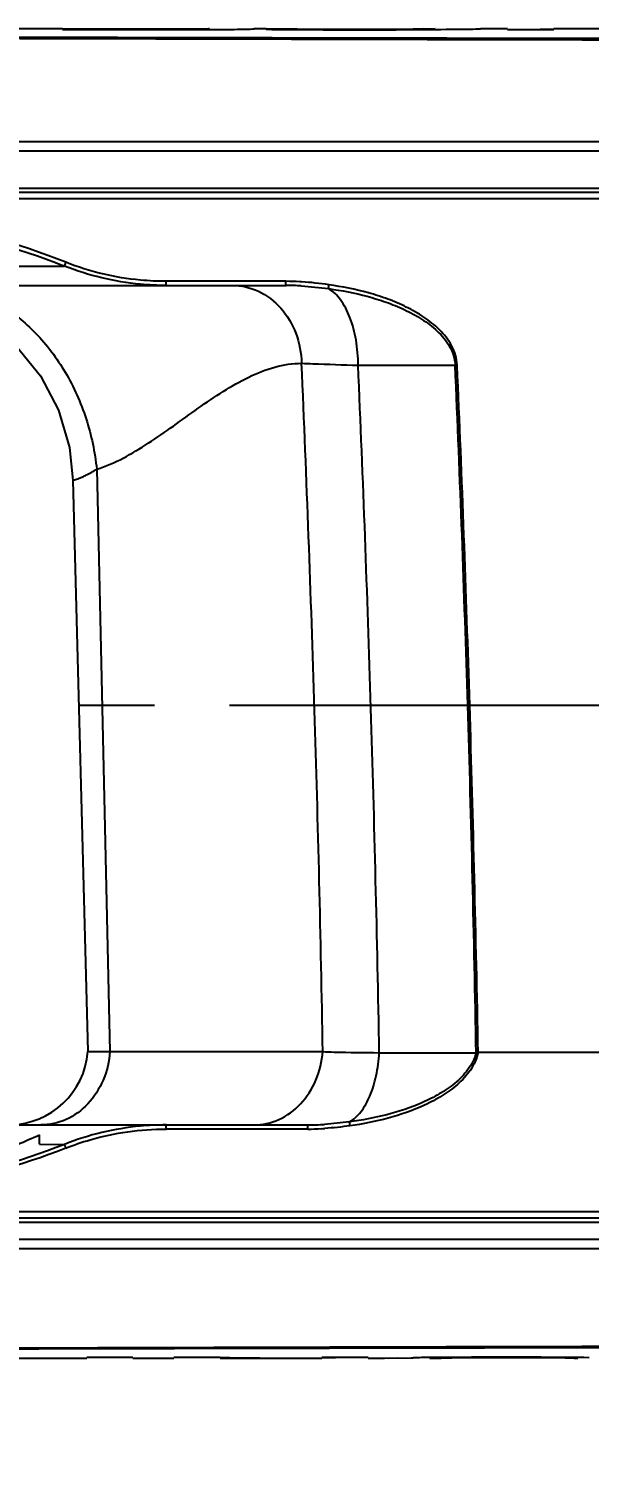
# Model space of a CAD drawing. Header units: millimetres. Extents: x 5828 to 6704, y 123 to 421.
# Drawn here: x 6414.61 to 6417.41, y 210.17 to 217.4 of the extents above; entities that cross this region are included whole.
import ezdxf
from ezdxf import colors
from ezdxf.entities.mleader import LeaderData, LeaderLine
from ezdxf.math import Vec2, Vec3

# ---------------------------------------------------------------- set-up
doc = ezdxf.new("R2010")
doc.units = ezdxf.units.MM
doc.linetypes.add('CENTER', pattern=[0.6, 0.375, -0.075, 0.075, -0.075])
for name, color, linetype in [('中心线', 7, 'Continuous'), ('外形图', 7, 'Continuous'), ('多重引线', 7, 'Continuous')]:
    doc.layers.add(name, color=color, linetype=linetype)
doc.styles.add('微软雅黑', font='msyh.ttc', dxfattribs={"height": 1.5})

msp = doc.modelspace()

# ---------------------------------------------------------------- linework, layer by layer
at = {"layer": '中心线', "linetype": 'CENTER', "ltscale": 5}
msp.add_line((6406.6093, 214.0167), (6444.8961, 214.0167), dxfattribs=at)
at = {"layer": '外形图', "color": 7, "linetype": 'Continuous'}
for p, q in [((6414.7747, 217.4), (6413.7392, 217.4)), ((6415.2101, 217.3985), (6414.7747, 217.3985)), ((6414.7747, 217.3963), (6415.2153, 217.3963)), ((6415.2101, 217.3963), (6415.2101, 217.3985)), ((6415.2153, 217.3985), (6415.2101, 217.3985)), ((6415.6964, 217.399), (6415.7321, 217.4)), ((6415.7304, 217.3999), (6415.7321, 217.4)), ((6415.793, 217.4), (6415.7321, 217.4)), ((6415.7321, 217.4), (6415.7321, 217.4)), ((6415.9475, 217.3969), (6415.9475, 217.3992)), ((6416.2484, 217.3959), (6416.2484, 217.3984)), ((6416.6362, 217.4), (6416.5276, 217.3992)), ((6416.5811, 217.3996), (6416.5276, 217.3992)), ((6416.5276, 217.3967), (6416.5276, 217.3992)), ((6416.6365, 217.3974), (6416.6365, 217.4)), ((6416.6922, 217.3979), (6416.7204, 217.3982)), ((6416.8398, 217.3997), (6416.8641, 217.4)), ((6416.9984, 217.4), (6416.8641, 217.4)), ((6416.9984, 217.3963), (6416.9984, 217.4)), ((6416.9984, 217.3963), (6417.2297, 217.3963)), ((6417.2297, 217.3974), (6417.161, 217.3964)), ((6417.2297, 217.3973), (6417.161, 217.3964)), ((6417.2297, 217.4), (6417.2297, 217.3963)), ((6417.332, 217.4), (6417.2297, 217.4)), ((6409.2905, 216.5511), (6426.4489, 216.5511)), ((6409.2922, 216.604), (6426.3092, 216.604)), ((6409.3123, 216.5834), (6427.5177, 216.5834)), ((6414.2321, 216.2138), (6414.7849, 216.2138)), ((6409.3532, 216.1167), (6415.8921, 216.1167)), ((6415.8913, 216.1372), (6415.292, 216.1372)), ((6416.252, 215.7177), (6416.7371, 215.7177)), ((6414.9455, 215.1975), (6415.0116, 212.2834)), ((6414.8269, 215.1428), (6414.9018, 212.2834)), ((6416.8, 214.0166), (6416.8096, 214.0167)), ((6414.9018, 212.2834), (6416.0757, 212.2834)), ((6416.3575, 212.2782), (6416.8419, 212.2781)), ((6409.4465, 211.9167), (6416.0015, 211.9167)), ((6414.6595, 211.8198), (6414.6595, 211.8676)), ((6416.0007, 211.8962), (6415.292, 211.8962)), ((6414.6595, 211.8198), (6414.7849, 211.8196)), ((6426.1226, 211.4823), (6412.0202, 211.4823)), ((6425.8402, 211.4294), (6409.2922, 211.4294)), ((6426.0205, 211.45), (6411.8984, 211.45)), ((6411.8498, 210.75), (6414.8965, 210.75)), ((6414.8965, 210.75), (6414.8965, 210.754)), ((6415.1261, 210.754), (6414.8965, 210.754)), ((6415.1261, 210.754), (6415.1261, 210.75)), ((6415.1261, 210.75), (6415.3315, 210.75)), ((6415.3315, 210.75), (6415.3315, 210.754)), ((6415.4572, 210.754), (6415.3315, 210.754)), ((6415.5629, 210.7532), (6415.5569, 210.7533)), ((6415.5628, 210.7533), (6415.5628, 210.7504)), ((6415.9653, 210.75), (6416.0703, 210.75)), ((6416.0703, 210.75), (6416.0703, 210.754)), ((6416.3016, 210.754), (6416.0703, 210.754)), ((6416.0704, 210.7528), (6416.139, 210.7539)), ((6416.0704, 210.7529), (6416.139, 210.7539)), ((6416.3016, 210.754), (6416.3016, 210.75)), ((6416.3016, 210.75), (6416.3836, 210.75)), ((6416.3836, 210.75), (6416.5168, 210.7518)), ((6416.4039, 210.7503), (6416.4481, 210.7509)), ((6416.5168, 210.7518), (6416.5276, 210.7519)), ((6416.6092, 210.7528), (6416.6109, 210.7528)), ((6416.6111, 210.75), (6416.6661, 210.7505)), ((6416.6279, 210.7502), (6416.7198, 210.751)), ((6416.6661, 210.7505), (6416.7198, 210.751)), ((6417.2397, 210.7536), (6417.2397, 210.751)), ((6417.332, 210.7502), (6417.3493, 210.75)), ((6417.3495, 210.75), (6417.3495, 210.7528))]:
    msp.add_line(p, q, dxfattribs=at)
for points in [[(6415.6964, 217.399), (6415.7126, 217.3994), (6415.7242, 217.3997), (6415.7304, 217.3999)], [(6414.502, 215.8548), (6414.542, 215.8161), (6414.664, 215.6643), (6414.7542, 215.4919), (6414.8093, 215.3052), (6414.8269, 215.1429)]]:
    msp.add_lwpolyline(points, dxfattribs=at)
for centre, radius, start, end in [((6415.2358, 281.4021), 64.0058, 269.981661, 270.237108), ((6416.2352, 264.3028), 46.9069, 269.45978, 270.01607), ((6416.2354, 269.771), 52.3726, 269.68513, 270.01426), ((6416.2681, 260.1195), 42.7211, 269.97362, 270.34804), ((6416.2775, 260.3048), 42.9089, 269.96119, 270.55387), ((6416.3211, 254.289), 36.8929, 270.62012, 270.80558), ((6417.125, 219.5691), 2.173, 270.6343, 270.94856), ((6417.3321, 190.4494), 26.9507, 89.41996, 90.00019), ((6415.888, 214.8365), 1.3008, 86.81026, 89.8549), ((6415.8906, 214.857), 1.2597, 86.49372, 89.93431), ((6415.8872, 214.8239), 1.3134, 86.415, 86.80451), ((6285.3441, 209.9874), 130.7514, 1.75528, 2.516012), ((6284.2368, 209.9628), 132.1406, 1.751354, 2.496058), ((6416.7789, 214.978), 0.7409, 92.48791, 93.23285), ((6278.033, 209.7396), 138.8328, 1.765357, 2.467897), ((6277.4394, 209.7188), 139.4365, 1.766336, 2.465954), ((6282.1464, 209.9001), 134.7165, 1.011448, 1.751033), ((6268.5461, 209.5383), 148.3311, 1.059119, 1.730117), ((6292.2954, 210.1327), 123.7989, 0.995424, 1.786612), ((6289.9716, 210.072), 126.4052, 1.000043, 1.781325), ((6414.5032, 212.3167), 0.4, 271.41228, 355.21976), ((6415.9997, 213.2003), 1.2836, 270.07699, 273.75581), ((6415.9996, 213.1307), 1.2345, 270.05236, 273.19172), ((6415.9915, 213.296), 1.4001, 273.14609, 273.84663), ((6415.6926, 236.3515), 25.6014, 269.70963, 269.99953), ((6415.9656, 236.1286), 25.3786, 269.09061, 269.38462), ((6415.6926, 236.351), 25.601, 269.99953, 270.29913), ((6415.9656, 236.1222), 25.3722, 269.38461, 269.99944), ((6416.168, 209.1216), 1.6326, 90.85078, 91.0175), ((6416.8985, 178.5027), 32.2514, 90.51389, 90.65893), ((6416.9587, 171.3514), 39.4029, 89.96756, 90.5058), ((6416.9614, 175.506), 35.2458, 89.96801, 90.39265), ((6417.0063, 172.2625), 38.4919, 89.40502, 90.03759), ((6416.9893, 171.9856), 38.7662, 89.62989, 90.01215), ((6417.0463, 183.3851), 27.3666, 89.40198, 89.59523)]:
    msp.add_arc(centre, radius, start, end, dxfattribs=at)
msp.add_ellipse((6413.3418, 214.0167), major_axis=(2.8098, 0), ratio=0.866025, start_param=-1.126498, end_param=-1.082666, dxfattribs=at)
for points, knots in [([(6424.2498, 217.3358), (6423.2162, 217.3344), (6421.1492, 217.338), (6418.0494, 217.3428), (6414.9514, 217.3498), (6412.8867, 217.3554), (6411.8548, 217.3583)], [0, 0, 0, 0, 0.250176, 0.500278, 0.75024, 1, 1, 1, 1]), ([(6424.2499, 217.345), (6423.7331, 217.3442), (6422.6996, 217.3453), (6421.1495, 217.3467), (6419.5995, 217.348), (6417.5337, 217.3513), (6414.9527, 217.3562), (6412.8882, 217.3616), (6411.8564, 217.3643)], [0, 0, 0, 0, 0.125092, 0.250173, 0.375237, 0.500275, 0.750239, 1, 1, 1, 1]), ([(6415.4471, 217.3991), (6415.4307, 217.3989), (6415.3534, 217.3986), (6415.2762, 217.3985), (6415.2153, 217.3985)], [0, 0, 0, 0, 0.212122, 1, 1, 1, 1]), ([(6415.5086, 217.3999), (6415.5069, 217.3999), (6415.4864, 217.3993), (6415.4659, 217.3992), (6415.4471, 217.3991)], [0, 0, 0, 0, 0.079906, 1, 1, 1, 1]), ([(6415.5007, 217.3969), (6415.523, 217.397), (6415.5882, 217.3974), (6415.6535, 217.398), (6415.6964, 217.399)], [0, 0, 0, 0, 0.341994, 1, 1, 1, 1]), ([(6415.9475, 217.3992), (6415.9347, 217.3991), (6415.9025, 217.3984), (6415.8509, 217.3989), (6415.8123, 217.3982), (6415.793, 217.398)], [0, 0, 0, 0, 0.250005, 0.624997, 1, 1, 1, 1]), ([(6420.1159, 216.8354), (6418.7709, 216.8358), (6416.0821, 216.8354), (6413.3933, 216.8362), (6412.0495, 216.8356)], [0, 0, 0, 0, 0.500241, 1, 1, 1, 1]), ([(6411.8795, 216.7904), (6412.9094, 216.7899), (6414.4545, 216.789), (6416.5151, 216.7898), (6418.0615, 216.789), (6419.6082, 216.7871), (6421.1551, 216.7894), (6422.7021, 216.7946), (6423.7335, 216.7886), (6424.2492, 216.7847)], [0, 0, 0, 0, 0.249761, 0.37474, 0.49976, 0.624804, 0.749863, 0.87493, 1, 1, 1, 1]), ([(6414.7849, 216.2138), (6414.7853, 216.2161), (6414.7877, 216.2223), (6414.7899, 216.2285), (6414.7915, 216.2324)], [0, 0, 0, 0, 0.359445, 1, 1, 1, 1]), ([(6415.2929, 216.1167), (6415.2495, 216.1167), (6415.0767, 216.1248), (6414.9053, 216.1655), (6414.7849, 216.2138)], [0, 0, 0, 0, 0.250597, 1, 1, 1, 1]), ([(6415.292, 216.1372), (6415.2493, 216.1373), (6415.079, 216.1451), (6414.9101, 216.185), (6414.7915, 216.2324)], [0, 0, 0, 0, 0.250604, 1, 1, 1, 1]), ([(6415.2929, 216.1167), (6415.2927, 216.1167), (6415.2927, 216.1175), (6415.2925, 216.1184), (6415.2924, 216.1204), (6415.2922, 216.1241), (6415.2921, 216.1298), (6415.292, 216.1346), (6415.292, 216.1372)], [0, 0, 0, 0, 0.021059, 0.078609, 0.171306, 0.295903, 0.620715, 1, 1, 1, 1]), ([(6415.6232, 216.1167), (6415.6678, 216.1167), (6415.7599, 216.0955), (6415.8736, 216.0073), (6415.9494, 215.8784), (6415.9683, 215.778), (6415.9695, 215.7272)], [0, 0, 0, 0, 0.233452, 0.476751, 0.733592, 1, 1, 1, 1]), ([(6415.8921, 216.1167), (6415.8919, 216.1167), (6415.8919, 216.1175), (6415.8917, 216.1184), (6415.8916, 216.1204), (6415.8914, 216.1241), (6415.8913, 216.1298), (6415.8913, 216.1346), (6415.8913, 216.1372)], [0, 0, 0, 0, 0.020801, 0.078287, 0.170979, 0.295606, 0.620545, 1, 1, 1, 1]), ([(6416.1042, 216.1005), (6416.1042, 216.103), (6416.1051, 216.1095), (6416.1058, 216.1161), (6416.1064, 216.1203)], [0, 0, 0, 0, 0.366291, 1, 1, 1, 1]), ([(6416.7467, 215.7181), (6416.7457, 215.735), (6416.7401, 215.7685), (6416.7208, 215.8156), (6416.6927, 215.8579), (6416.6479, 215.9082), (6416.5814, 215.9606), (6416.4934, 216.0103), (6416.4004, 216.0497), (6416.2723, 216.0912), (6416.1728, 216.1099), (6416.1064, 216.1203)], [0, 0, 0, 0, 0.062623, 0.125188, 0.187813, 0.250358, 0.375248, 0.500166, 0.625137, 0.75013, 1, 1, 1, 1]), ([(6416.1042, 216.1005), (6416.1693, 216.0917), (6416.2664, 216.0729), (6416.392, 216.0343), (6416.4835, 215.9973), (6416.5704, 215.9506), (6416.6496, 215.8912), (6416.7142, 215.8154), (6416.7356, 215.7504), (6416.7371, 215.7177)], [0, 0, 0, 0, 0.250119, 0.37522, 0.500307, 0.625359, 0.750405, 0.875393, 1, 1, 1, 1]), ([(6416.252, 215.7177), (6416.252, 215.7598), (6416.2454, 215.8412), (6416.2164, 215.9529), (6416.1716, 216.0426), (6416.1277, 216.0872), (6416.1042, 216.1005)], [0, 0, 0, 0, 0.297676, 0.573262, 0.809606, 1, 1, 1, 1]), ([(6414.4599, 216.0212), (6414.526, 215.9822), (6414.6508, 215.881), (6414.7977, 215.6842), (6414.9014, 215.4517), (6414.9369, 215.283), (6414.9455, 215.1975)], [0, 0, 0, 0, 0.233, 0.481097, 0.739229, 1, 1, 1, 1]), ([(6414.9455, 215.1975), (6415.0371, 215.2261), (6415.2118, 215.325), (6415.4097, 215.4734), (6415.5754, 215.5871), (6415.702, 215.6601), (6415.8328, 215.7128), (6415.9246, 215.7272), (6415.9695, 215.7272)], [0, 0, 0, 0, 0.24708, 0.508827, 0.63862, 0.764299, 0.884406, 1, 1, 1, 1]), ([(6415.9695, 215.7272), (6415.9883, 215.7263), (6416.0824, 215.7227), (6416.1766, 215.7199), (6416.252, 215.7177)], [0, 0, 0, 0, 0.199563, 1, 1, 1, 1]), ([(6414.8269, 215.1429), (6414.8269, 215.1427), (6414.828, 215.1432), (6414.8291, 215.143), (6414.8317, 215.1438), (6414.8368, 215.1448), (6414.8458, 215.1475), (6414.8592, 215.152), (6414.8762, 215.1591), (6414.9059, 215.1735), (6414.9292, 215.1872), (6414.9455, 215.1975)], [0, 0, 0, 0, 0.003742, 0.015028, 0.033916, 0.060476, 0.136969, 0.245085, 0.385362, 0.558554, 1, 1, 1, 1]), ([(6415.0116, 212.2834), (6415.008, 212.2346), (6414.9857, 212.1393), (6414.9089, 212.0183), (6414.7979, 211.9363), (6414.7093, 211.9167), (6414.6663, 211.9167)], [0, 0, 0, 0, 0.266296, 0.522638, 0.76594, 1, 1, 1, 1]), ([(6415.73, 211.9167), (6415.7729, 211.9167), (6415.8615, 211.9363), (6415.9725, 212.0183), (6416.0493, 212.1393), (6416.0716, 212.2346), (6416.0752, 212.2834)], [0, 0, 0, 0, 0.23401, 0.477275, 0.733648, 1, 1, 1, 1]), ([(6416.0756, 212.2834), (6416.0943, 212.2826), (6416.1883, 212.2798), (6416.2823, 212.2788), (6416.3575, 212.2782)], [0, 0, 0, 0, 0.199387, 1, 1, 1, 1]), ([(6416.2092, 211.9321), (6416.2309, 211.9442), (6416.272, 211.9837), (6416.3158, 212.0642), (6416.3461, 212.1653), (6416.3554, 212.2394), (6416.3575, 212.2782)], [0, 0, 0, 0, 0.191397, 0.426345, 0.700502, 1, 1, 1, 1]), ([(6416.8419, 212.2781), (6416.8394, 212.2626), (6416.826, 212.2332), (6416.8016, 212.1929), (6416.7708, 212.1567), (6416.724, 212.1143), (6416.6586, 212.0697), (6416.5458, 212.0133), (6416.3956, 211.9637), (6416.2716, 211.9404), (6416.2092, 211.9321)], [0, 0, 0, 0, 0.062568, 0.125238, 0.187676, 0.250262, 0.375226, 0.500259, 0.750055, 1, 1, 1, 1]), ([(6416.8519, 212.2801), (6416.8454, 212.2485), (6416.817, 212.1881), (6416.7501, 212.1169), (6416.671, 212.0599), (6416.5564, 211.9993), (6416.4027, 211.9461), (6416.2754, 211.9212), (6416.2113, 211.9124)], [0, 0, 0, 0, 0.124794, 0.249773, 0.374823, 0.499916, 0.749871, 1, 1, 1, 1]), ([(6416.8419, 212.2781), (6416.8435, 212.278), (6416.8473, 212.2766), (6416.8501, 212.2803), (6416.8519, 212.2801)], [0, 0, 0, 0, 0.480703, 1, 1, 1, 1]), ([(6416.8519, 212.2801), (6417.7014, 212.2814), (6419.8256, 212.2838), (6423.2244, 212.2833), (6425.7737, 212.2833), (6427.0484, 212.2832)], [0, 0, 0, 0, 0.24995, 0.624964, 1, 1, 1, 1]), ([(6415.2929, 211.9167), (6415.2495, 211.9167), (6415.0767, 211.9086), (6414.9053, 211.8679), (6414.7849, 211.8196)], [0, 0, 0, 0, 0.250597, 1, 1, 1, 1]), ([(6415.292, 211.8962), (6415.292, 211.8988), (6415.2921, 211.9036), (6415.2922, 211.9093), (6415.2924, 211.913), (6415.2925, 211.915), (6415.2927, 211.9159), (6415.2927, 211.9167), (6415.2929, 211.9167)], [0, 0, 0, 0, 0.378957, 0.703515, 0.828279, 0.921106, 0.978846, 1, 1, 1, 1]), ([(6416.0007, 211.8962), (6416.0007, 211.8988), (6416.0008, 211.9036), (6416.0009, 211.9093), (6416.001, 211.913), (6416.0011, 211.915), (6416.0013, 211.9159), (6416.0013, 211.9167), (6416.0015, 211.9167)], [0, 0, 0, 0, 0.379157, 0.703864, 0.828663, 0.921483, 0.979148, 1, 1, 1, 1]), ([(6416.2113, 211.9124), (6416.2107, 211.9165), (6416.21, 211.9231), (6416.2092, 211.9297), (6416.2092, 211.9321)], [0, 0, 0, 0, 0.63483, 1, 1, 1, 1]), ([(6414.7915, 211.801), (6414.8311, 211.8168), (6414.9925, 211.8721), (6415.1643, 211.896), (6415.292, 211.8962)], [0, 0, 0, 0, 0.250483, 1, 1, 1, 1]), ([(6414.7915, 211.801), (6414.7899, 211.8049), (6414.7877, 211.8111), (6414.7853, 211.8173), (6414.7849, 211.8196)], [0, 0, 0, 0, 0.640266, 1, 1, 1, 1]), ([(6424.2492, 211.3495), (6423.7331, 211.3471), (6422.7011, 211.3437), (6421.153, 211.3449), (6419.6051, 211.3458), (6418.0574, 211.343), (6416.51, 211.3426), (6414.448, 211.3444), (6412.9018, 211.3422), (6411.8713, 211.3416)], [0, 0, 0, 0, 0.125071, 0.250138, 0.375197, 0.500241, 0.62526, 0.75024, 1, 1, 1, 1]), ([(6411.8724, 211.2982), (6412.3875, 211.2972), (6413.1603, 211.2966), (6414.1907, 211.2985), (6414.9639, 211.2989), (6415.7373, 211.2981), (6416.7687, 211.2977), (6418.0583, 211.2978), (6419.606, 211.2987), (6421.1539, 211.2972), (6422.7018, 211.2953), (6423.7339, 211.2949), (6424.2498, 211.3007)], [0, 0, 0, 0, 0.124844, 0.187295, 0.249764, 0.312247, 0.374743, 0.499762, 0.624805, 0.749865, 0.874932, 1, 1, 1, 1]), ([(6424.2498, 210.8085), (6423.7328, 210.8065), (6422.6987, 210.8094), (6421.1478, 210.8068), (6419.597, 210.8051), (6417.5301, 210.8022), (6414.9477, 210.7965), (6412.8822, 210.791), (6411.8499, 210.7881)], [0, 0, 0, 0, 0.125091, 0.250173, 0.375237, 0.500274, 0.750238, 1, 1, 1, 1]), ([(6424.2498, 210.8171), (6423.2161, 210.8129), (6421.1488, 210.8145), (6418.0486, 210.8099), (6414.9502, 210.8008), (6412.8852, 210.7953), (6411.8532, 210.7921)], [0, 0, 0, 0, 0.250177, 0.500278, 0.75024, 1, 1, 1, 1]), ([(6415.5569, 210.7533), (6415.5502, 210.7534), (6415.517, 210.7539), (6415.4837, 210.754), (6415.4572, 210.754)], [0, 0, 0, 0, 0.201176, 1, 1, 1, 1])]:
    msp.add_open_spline(points, degree=3, knots=knots, dxfattribs=at)
for points in [[(6414.0377, 216.4133), (6414.2928, 216.3759), (6414.5454, 216.3091), (6414.7849, 216.2138)], [(6414.7915, 216.2324), (6414.5511, 216.3285), (6414.2975, 216.3956), (6414.0414, 216.4334)], [(6415.9677, 216.1143), (6416.0133, 216.1116), (6416.0589, 216.1067), (6416.1042, 216.1005)], [(6416.1064, 216.1203), (6416.0609, 216.1267), (6416.0152, 216.1318), (6415.9693, 216.1347)], [(6416.2092, 211.9321), (6416.1676, 211.9266), (6416.1257, 211.9222), (6416.0838, 211.9195)], [(6416.2113, 211.9124), (6416.1695, 211.9066), (6416.1275, 211.9019), (6416.0854, 211.8991)], [(6414.7849, 211.8196), (6414.5592, 211.7298), (6414.3219, 211.6653), (6414.082, 211.6269)], [(6414.7915, 211.801), (6414.5648, 211.7106), (6414.3266, 211.6457), (6414.0857, 211.6068)]]:
    msp.add_open_spline(points, degree=3, dxfattribs=at)

# ---------------------------------------------------------------- leaders
at = {"layer": '多重引线'}
ml = msp.add_multileader_mtext('Standard', dxfattribs=at)
ml.set_content('2×M4 depth7', style='微软雅黑')
ml.set_leader_properties()
ml.build(insert=Vec2(0, 0))
ml.multileader.update_dxf_attribs({"text_left_attachment_type": 5, "text_right_attachment_type": 5, "dogleg_length": 1, "arrow_head_size": 1.25})
ctx = ml.context
ctx.base_point, ctx.char_height, ctx.arrow_head_size, ctx.plane_origin = Vec3(6406.4064, 204.7307), 1.5, 1.25, Vec3(6429.7498, 213.5834)
ctx.left_attachment, ctx.right_attachment, ctx.text_align_type = 5, 5, 2
notes = []
notes.append((ctx, [(0, (1, 1, 0), (6424.2934, 204.7307), (-1, 0), 1, [(0, [(6429.7498, 213.5834)], 0, [])])]))
ctx.mtext.insert, ctx.mtext.alignment, ctx.mtext.flow_direction = Vec3(6421.2934, 206.8088), 3, 5
for ctx, leaders in notes:
    for number, flags, end, landing, length, lines in leaders:
        leader = LeaderData()
        leader.index, (leader.has_last_leader_line, leader.has_dogleg_vector, leader.attachment_direction) = number, flags
        leader.last_leader_point, leader.dogleg_vector, leader.dogleg_length = Vec3(end), Vec3(landing), length
        for number, points, colour, breaks in lines:
            line = LeaderLine()
            line.index, line.vertices, line.color, line.breaks = number, Vec3.list(points), colors.encode_raw_color(colour), breaks
            leader.lines.append(line)
        ctx.leaders.append(leader)

doc.saveas('drawing.dxf')
